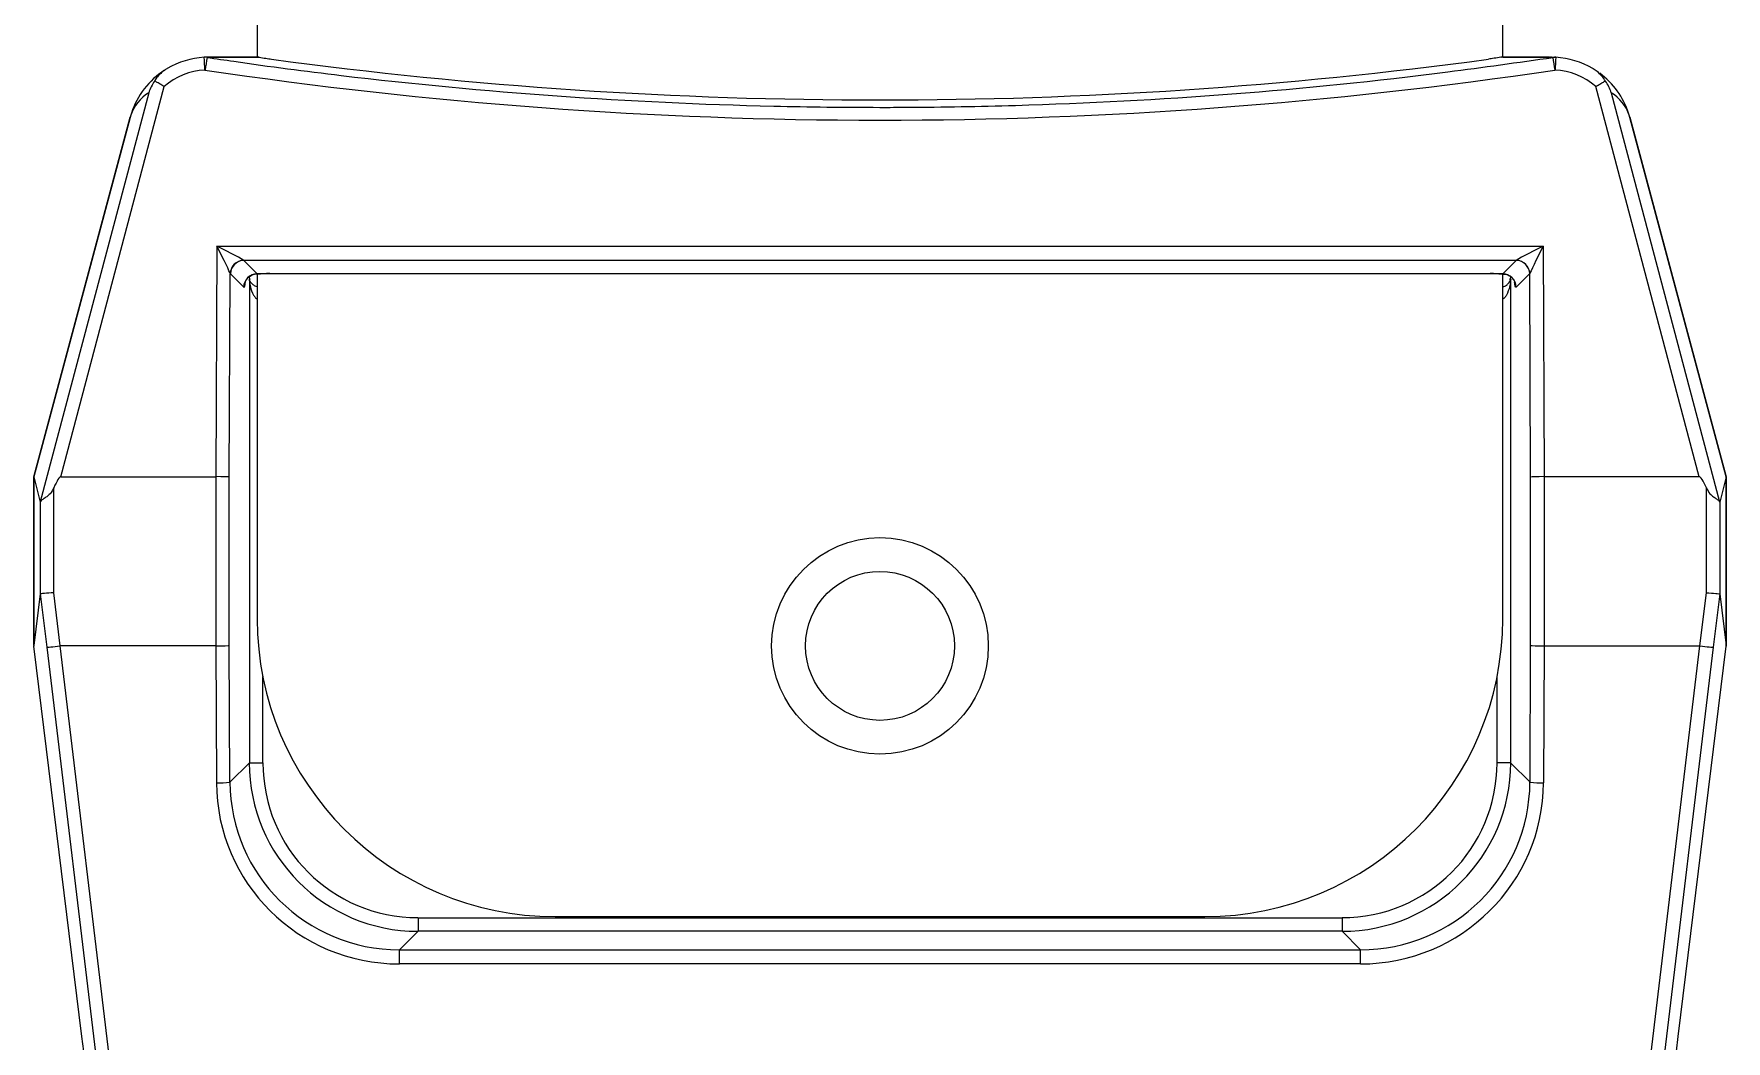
# Model space of a CAD drawing. Extents: x 8 to 113, y 1 to 87.
# Drawn here: x 48.383 to 49.633, y 32.566 to 33.31 of the extents above; entities that cross this region are included whole.
import ezdxf

# ---------------------------------------------------------------- set-up
doc = ezdxf.new("R2010")
doc.units = 0
doc.header["$MEASUREMENT"] = 0
doc.layers.add('OBJECT', color=7, linetype='CONTINUOUS')

msp = doc.modelspace()

# ---------------------------------------------------------------- linework, layer by layer
at = {"layer": 'OBJECT'}
for p, q in [((48.5483, 33.4747), (48.5483, 33.2932)), ((49.4683, 33.2932), (49.4683, 33.4747)), ((48.5124, 33.2932), (48.5092, 33.2931)), ((48.5112, 33.293), (48.5139, 33.2931)), ((48.5483, 33.2932), (48.5124, 33.2932)), ((48.5496, 33.2931), (48.5498, 33.2931)), ((49.467, 33.2931), (49.4668, 33.2931)), ((49.4684, 33.2932), (49.5042, 33.2932)), ((49.5055, 33.293), (49.5028, 33.2931)), ((49.5042, 33.2932), (49.5075, 33.2931)), ((48.4682, 33.2668), (48.3881, 32.9646)), ((48.4032, 32.9832), (48.4796, 33.2715)), ((49.6134, 32.9832), (49.537, 33.2715)), ((49.5485, 33.2668), (49.6285, 32.9646)), ((48.3833, 32.9832), (48.4545, 33.2488)), ((48.4545, 33.2487), (48.3833, 32.9831)), ((49.6333, 32.9831), (49.5621, 33.2487)), ((49.5622, 33.2488), (49.6333, 32.9832)), ((48.5186, 33.1535), (48.5178, 32.9832)), ((48.5186, 33.1535), (49.4981, 33.1535)), ((49.4981, 33.1535), (49.4989, 32.9832)), ((49.4782, 33.143), (48.5385, 33.143)), ((48.5483, 33.1332), (48.5385, 33.143)), ((49.4683, 33.1332), (49.4782, 33.143)), ((48.5277, 32.983), (48.5284, 33.1332)), ((48.5285, 33.1331), (48.5384, 33.1232)), ((48.5425, 33.1291), (48.5429, 33.1286)), ((48.5427, 33.1282), (48.5425, 33.1291)), ((48.5425, 33.1276), (48.5425, 32.7719)), ((48.5429, 33.1286), (48.5427, 33.1282)), ((48.5483, 33.1331), (48.5483, 32.8782)), ((48.5576, 33.1333), (49.4591, 33.1333)), ((48.5576, 33.1333), (49.4591, 33.1333)), ((48.5576, 33.1333), (48.5576, 33.1333)), ((49.4591, 33.1333), (49.4591, 33.1333)), ((49.4683, 32.8782), (49.4683, 33.1331)), ((49.4742, 33.1291), (49.4737, 33.1286)), ((49.4737, 33.1286), (49.4739, 33.1282)), ((49.4739, 33.1282), (49.4742, 33.1291)), ((49.4741, 33.1276), (49.4741, 32.7719)), ((49.4881, 33.1331), (49.4783, 33.1232)), ((49.4889, 32.983), (49.4882, 33.1332)), ((48.3833, 32.9832), (48.3833, 32.8582)), ((48.3833, 32.9832), (48.3833, 32.9832)), ((48.3833, 32.9831), (48.3833, 32.9832)), ((48.3834, 32.9831), (48.388, 32.9644)), ((48.3834, 32.8586), (48.3834, 32.9831)), ((48.4032, 32.9832), (48.5178, 32.9832)), ((48.5178, 32.9832), (48.5178, 32.9832)), ((48.5178, 32.9832), (48.5178, 32.8582)), ((48.5277, 32.8585), (48.5277, 32.983)), ((49.4889, 32.8585), (49.4889, 32.983)), ((49.4989, 32.9832), (49.4989, 32.9832)), ((49.6134, 32.9832), (49.4989, 32.9832)), ((49.4989, 32.9832), (49.4989, 32.8582)), ((49.6333, 32.9831), (49.6287, 32.9644)), ((49.6333, 32.9832), (49.6333, 32.8582)), ((49.6333, 32.9832), (49.6333, 32.9831)), ((49.6333, 32.9832), (49.6333, 32.9832)), ((49.6333, 32.8586), (49.6333, 32.9831)), ((48.388, 32.9644), (48.388, 32.8968)), ((48.398, 32.8974), (48.398, 32.9749)), ((49.6187, 32.8974), (49.6187, 32.9749)), ((49.6287, 32.9644), (49.6287, 32.8968)), ((48.388, 32.8968), (48.3834, 32.8586)), ((48.388, 32.8968), (48.3928, 32.8573)), ((48.4028, 32.8582), (48.398, 32.8974)), ((49.6139, 32.8582), (49.6187, 32.8974)), ((49.6287, 32.8968), (49.6238, 32.8573)), ((49.6287, 32.8968), (49.6333, 32.8586)), ((48.3833, 32.8582), (48.3833, 32.8581)), ((48.4188, 32.5696), (48.3833, 32.8581)), ((48.3928, 32.8573), (48.4419, 32.4487)), ((48.4518, 32.4494), (48.4027, 32.8582)), ((48.5178, 32.8582), (48.4028, 32.8582)), ((48.5178, 32.8582), (48.5182, 32.7571)), ((48.5178, 32.8582), (48.5178, 32.8582)), ((48.5282, 32.7576), (48.5277, 32.8585)), ((49.4885, 32.7576), (49.4889, 32.8585)), ((49.4989, 32.8582), (49.4984, 32.7571)), ((49.4989, 32.8582), (49.6139, 32.8582)), ((49.4989, 32.8582), (49.4989, 32.8582)), ((49.5649, 32.4494), (49.6139, 32.8582)), ((49.6238, 32.8573), (49.5748, 32.4487)), ((49.5979, 32.5696), (49.6333, 32.8581)), ((49.6333, 32.8582), (49.6333, 32.8581)), ((48.5525, 32.7719), (48.5525, 32.8356)), ((49.4642, 32.7719), (49.4642, 32.8356)), ((48.5425, 32.7719), (48.5282, 32.7576)), ((48.5425, 32.7719), (48.5525, 32.7719)), ((49.4741, 32.7719), (49.4642, 32.7719)), ((49.4741, 32.7719), (49.4885, 32.7576)), ((48.6671, 32.6574), (48.6671, 32.6474)), ((48.6671, 32.6574), (49.3496, 32.6574)), ((48.7683, 32.6582), (49.2483, 32.6582)), ((49.3496, 32.6574), (49.3496, 32.6474)), ((48.6533, 32.6337), (48.6671, 32.6474)), ((49.3496, 32.6474), (48.6671, 32.6474)), ((49.3633, 32.6337), (49.3496, 32.6474)), ((48.6533, 32.6232), (48.6533, 32.6337)), ((48.6533, 32.6337), (49.3633, 32.6337)), ((49.3633, 32.6232), (49.3633, 32.6337)), ((49.3633, 32.6232), (48.6533, 32.6232))]:
    msp.add_line(p, q, dxfattribs=at)
at = {"layer": 'OBJECT', "flags": 128}
for points in [[(49.4684, 33.2932), (49.4682, 33.2932), (49.468, 33.2932)], [(48.398, 32.8974), (48.3961, 32.8973), (48.3943, 32.8972), (48.3926, 32.8971), (48.3911, 32.897), (48.3898, 32.8969), (48.3889, 32.8968), (48.3883, 32.8968), (48.388, 32.8968)], [(49.6187, 32.8974), (49.6206, 32.8973), (49.6224, 32.8972), (49.6241, 32.8971), (49.6256, 32.897), (49.6268, 32.8969), (49.6278, 32.8968), (49.6284, 32.8968), (49.6287, 32.8968)]]:
    msp.add_lwpolyline(points, dxfattribs=at)
at = {"layer": 'OBJECT'}
for radius in [0.08, 0.055]:
    msp.add_circle((49.0083, 32.8582), radius, dxfattribs=at)
for centre, radius, start, end in [((48.5124, 33.2332), 0.06, 93.0951, 120.6343), ((47.7189, 33.2432), 0.7918, 2.9302, 3.6146), ((48.5097, 33.2838), 0.00937, 80.7575, 93.0944), ((48.8339, 33.2374), 0.3274, 170.224, 171.8779), ((48.5124, 33.2843), 0.00889, 80.5417, 90.0095), ((48.5483, 33.2832), 0.01, 80.9914, 90), ((48.5483, 33.2845), 0.00871, 81.0456, 90.017), ((49.0083, 36.6332), 3.3716, 262.3396, 277.6604), ((49.4684, 33.2832), 0.01, 96.6949, 99.0086), ((49.4684, 33.2845), 0.00871, 89.983, 98.9544), ((49.5042, 33.2843), 0.00889, 89.9905, 99.4583), ((49.507, 33.2838), 0.00937, 86.9056, 99.2425), ((49.1828, 33.2374), 0.3274, 8.1221, 9.776), ((50.2977, 33.2432), 0.7918, 176.3854, 177.0698), ((49.5042, 33.2332), 0.06, 59.3657, 86.9049), ((48.5124, 33.2332), 0.06, 122.7683, 161.9826), ((48.5124, 33.2338), 0.05, 93.0951, 131.0152), ((49.5042, 33.2338), 0.05, 48.9848, 86.9049), ((49.5042, 33.2332), 0.06, 18.0174, 53.4162), ((48.4835, 33.241), 0.03, 120.6915, 161.9826), ((49.5332, 33.241), 0.03, 18.0174, 59.3085), ((48.5124, 33.2332), 0.06, 161.9826, 165), ((48.4835, 33.241), 0.03, 161.9826, 165), ((48.4696, 33.2471), 0.015, 161.977, 168.0197), ((49.547, 33.2471), 0.015, 11.9803, 18.023), ((49.5042, 33.2332), 0.06, 15, 18.0174), ((49.5332, 33.241), 0.03, 15, 18.0174), ((48.4542, 33.2477), 0.00111, 74.1774, 76.3252), ((49.5624, 33.2477), 0.00111, 103.6748, 105.8226), ((48.5385, 33.133), 0.0101, 90.6432, 179.002), ((48.5386, 33.133), 0.0101, 90.51, 179.4908), ((49.4781, 33.133), 0.0101, 0.5092, 89.49), ((49.4781, 33.133), 0.0101, 0.998, 89.3568), ((48.5484, 33.1231), 0.0101, 90.5066, 179.4942), ((49.4682, 33.1231), 0.0101, 0.5058, 89.4934), ((48.7683, 32.8782), 0.22, 180, 270), ((49.2483, 32.8782), 0.22, 270, 0), ((48.5202, 32.8147), 0.0577, 268.0681, 277.9929), ((49.4965, 32.8147), 0.0577, 262.0071, 271.9319)]:
    msp.add_arc(centre, radius, start, end, dxfattribs=at)
for centre, major_axis, ratio, start_param, end_param in [((49.0083, 36.6242), (0, 3.3775), 0.999996, 2.993427, 3.289759), ((48.5186, 33.153), (-0.0099, 0.0199), 0.010836, 3.250535, 4.734193), ((48.5186, 33.153), (0.0199, -0.01), 0.021745, 0.098052, 1.58171), ((49.4981, 33.153), (0.0199, 0.01), 0.021745, 1.559882, 3.043541), ((49.4981, 33.153), (0.0099, 0.0199), 0.010836, 1.548992, 3.03265), ((48.5386, 33.153), (0, 0.01), 0.174977, 3.000246, 3.054326), ((49.478, 33.153), (0, 0.01), 0.174977, 3.228859, 3.282939), ((48.5287, 33.153), (0, 0.02), 0.087489, 3.000246, 3.054326), ((48.548, 33.1294), (-0.004, 0.0117), 0.411517, 1.295645, 1.497694), ((48.5576, 33.1311), (0.025, 0), 0.087489, 1.570796, 1.94873), ((49.4591, 33.1311), (0.025, 0), 0.087489, 1.192863, 1.570796), ((49.4686, 33.1294), (0.004, 0.0117), 0.411517, 4.785491, 4.989143), ((49.488, 33.153), (0, 0.02), 0.087489, 3.228859, 3.282939), ((48.5033, 33.4314), (0.1198, 0.4485), 0.013598, 3.110409, 3.116926), ((48.3545, 32.7987), (0.0489, 0.1845), 0.05238, 0.013879, 0.314549), ((48.5178, 32.983), (0.01, -0.00002), 0.027111, 0.087331, 1.570861), ((49.4989, 32.983), (0.01, 0.00002), 0.027111, 1.570732, 3.054262), ((49.6622, 32.7987), (-0.0489, 0.1845), 0.05238, 5.968636, 6.269306), ((49.5133, 33.4314), (-0.1198, 0.4485), 0.013598, 3.166259, 3.172777), ((48.398, 33.0018), (0.01, 0.0374), 0.013598, 3.116926, 3.257527), ((49.6187, 33.0018), (-0.01, 0.0374), 0.013598, 3.025658, 3.166259), ((48.398, 32.8152), (-0.01, 0.0816), 0.00637, 6.282798, 6.308978), ((49.6187, 32.8152), (0.01, 0.0816), 0.00637, 6.257393, 6.283573), ((48.5033, 31.8802), (-0.1198, 0.9787), 0.00637, 0.025792, 0.038881), ((48.4028, 32.8585), (0.00993, 0.00121), 0.026195, 3.193989, 4.706071), ((48.426, 32.6688), (-0.0233, 0.1894), 0.052407, 6.276733, 6.283087), ((48.5178, 32.8585), (0.01, 0.00002), 0.026383, 4.712328, 6.195858), ((49.4989, 32.8585), (0.01, -0.00002), 0.026383, 3.22892, 4.71245), ((49.5906, 32.6688), (0.0233, 0.1894), 0.052407, 0.000098, 0.006453), ((49.6139, 32.8585), (0.00993, -0.00121), 0.026195, 4.718707, 6.230789), ((49.5133, 31.8802), (0.1198, 0.9787), 0.00637, 6.244304, 6.257393), ((48.6679, 32.7728), (0.089, 0.089), 0.993631, 2.359993, 3.923193), ((48.6679, 32.7728), (-0.0819, -0.0819), 0.992433, 5.501585, 7.064785), ((49.3487, 32.7728), (0.089, -0.089), 0.993631, 5.501585, 7.064785), ((49.3487, 32.7728), (0.0819, -0.0819), 0.992433, 5.501585, 7.064785), ((48.6537, 32.7581), (0.1299, 0.0387), 0.994537, 2.858136, 4.421336), ((48.6537, 32.7586), (0.1188, 0.0407), 0.993756, 2.817752, 4.380952), ((49.3629, 32.7586), (0.1188, -0.0407), 0.993756, 5.043826, 6.607026), ((49.3629, 32.7581), (0.1299, -0.0387), 0.994537, 5.003442, 6.566642)]:
    msp.add_ellipse(centre, major_axis=major_axis, ratio=ratio, start_param=start_param, end_param=end_param, dxfattribs=at)
for points, knots in [([(48.5112, 33.293), (48.5178, 33.2921), (48.5508, 33.2872), (48.6897, 33.269), (48.8492, 33.2577), (48.9888, 33.2561), (49.0483, 33.2562), (49.1884, 33.2588), (49.3479, 33.2707), (49.4796, 33.2894), (49.5055, 33.293)], [0, 0, 0, 0, 0.020047, 0.10024, 0.421356, 0.5, 0.520047, 0.60024, 0.921356, 1, 1, 1, 1]), ([(48.5139, 33.2931), (48.5161, 33.2931), (48.5277, 33.2931), (48.5398, 33.2931), (48.5496, 33.2931)], [0, 0, 0, 0, 0.194243, 1, 1, 1, 1]), ([(48.5496, 33.2931), (48.5513, 33.2929), (48.5543, 33.2924), (48.5575, 33.292), (48.5589, 33.2918)], [0, 0, 0, 0, 0.564667, 1, 1, 1, 1]), ([(49.467, 33.2931), (49.4653, 33.2929), (49.4623, 33.2924), (49.4591, 33.292), (49.4578, 33.2918)], [0, 0, 0, 0, 0.564667, 1, 1, 1, 1]), ([(49.5028, 33.2931), (49.5005, 33.2931), (49.4889, 33.2931), (49.4768, 33.2931), (49.467, 33.2931)], [0, 0, 0, 0, 0.194243, 1, 1, 1, 1]), ([(48.4724, 33.2756), (48.4708, 33.2728), (48.4691, 33.2699), (48.4682, 33.2668), (48.4682, 33.2668)], [0, 0, 0, 0, 0.979999, 1, 1, 1, 1]), ([(48.4819, 33.2848), (48.4818, 33.2848), (48.4791, 33.2832), (48.4756, 33.2803), (48.4731, 33.2767), (48.4724, 33.2756)], [0, 0, 0, 0, 0.021179, 0.717118, 1, 1, 1, 1]), ([(48.4796, 33.2715), (48.4796, 33.2715), (48.479, 33.2719), (48.4775, 33.2728), (48.4751, 33.2742), (48.4733, 33.2752), (48.4726, 33.2756), (48.4724, 33.2756)], [0, 0, 0, 0, 0.017168, 0.202288, 0.556603, 0.898387, 1, 1, 1, 1]), ([(49.5443, 33.2756), (49.5424, 33.2781), (49.5397, 33.2816), (49.536, 33.2841), (49.5349, 33.2848), (49.5348, 33.2848)], [0, 0, 0, 0, 0.696367, 0.97882, 1, 1, 1, 1]), ([(49.537, 33.2715), (49.5371, 33.2715), (49.5376, 33.2719), (49.5392, 33.2728), (49.5415, 33.2742), (49.5433, 33.2752), (49.5441, 33.2756), (49.5443, 33.2756)], [0, 0, 0, 0, 0.017168, 0.202288, 0.556603, 0.898387, 1, 1, 1, 1]), ([(49.5485, 33.2668), (49.5485, 33.2668), (49.5475, 33.2699), (49.5459, 33.2728), (49.5443, 33.2756)], [0, 0, 0, 0, 0.020001, 1, 1, 1, 1]), ([(48.5384, 33.1232), (48.5386, 33.1232), (48.5391, 33.1232), (48.5394, 33.1258), (48.5396, 33.127)], [0, 0, 0, 0, 0.521248, 1, 1, 1, 1]), ([(48.5395, 33.127), (48.5395, 33.127), (48.5395, 33.1269), (48.5397, 33.1276), (48.5404, 33.1289), (48.5419, 33.1308), (48.5445, 33.1324), (48.547, 33.1333), (48.5484, 33.1331), (48.5486, 33.133)], [0, 0, 0, 0, 0.086968, 0.20281, 0.323617, 0.496524, 0.716047, 0.955338, 1, 1, 1, 1]), ([(48.5425, 33.1291), (48.5425, 33.1287), (48.5425, 33.1282), (48.5425, 33.1276), (48.5425, 33.1276)], [0, 0, 0, 0, 0.913434, 1, 1, 1, 1]), ([(48.5425, 33.1276), (48.5427, 33.1263), (48.5432, 33.123), (48.5448, 33.1186), (48.5468, 33.1156), (48.5479, 33.1147), (48.5483, 33.1144)], [0, 0, 0, 0, 0.30267, 0.734365, 0.898347, 1, 1, 1, 1]), ([(48.5483, 33.1234), (48.5478, 33.1236), (48.5463, 33.1241), (48.5442, 33.1258), (48.5433, 33.1273), (48.5427, 33.1282)], [0, 0, 0, 0, 0.1478884, 0.4666125, 1, 1, 1, 1]), ([(48.548, 33.1331), (48.5489, 33.1331), (48.5518, 33.1333), (48.5552, 33.1333), (48.5576, 33.1333)], [0, 0, 0, 0, 0.296133, 1, 1, 1, 1]), ([(49.4591, 33.1333), (49.4619, 33.1333), (49.4654, 33.1333), (49.4681, 33.1331), (49.4686, 33.1331)], [0, 0, 0, 0, 0.835432, 1, 1, 1, 1]), ([(49.4683, 33.1234), (49.4688, 33.1236), (49.4704, 33.1241), (49.4725, 33.1258), (49.4734, 33.1273), (49.4739, 33.1282)], [0, 0, 0, 0, 0.1478884, 0.4666125, 1, 1, 1, 1]), ([(49.4741, 33.1276), (49.4739, 33.1263), (49.4734, 33.123), (49.4718, 33.1186), (49.4699, 33.1156), (49.4688, 33.1147), (49.4683, 33.1144)], [0, 0, 0, 0, 0.30267, 0.734365, 0.898347, 1, 1, 1, 1]), ([(49.4687, 33.1329), (49.4693, 33.1329), (49.471, 33.1329), (49.4733, 33.1318), (49.4753, 33.1302), (49.4764, 33.1286), (49.477, 33.1275), (49.4772, 33.127), (49.4772, 33.1269), (49.4772, 33.1269)], [0, 0, 0, 0, 0.127015, 0.349017, 0.531177, 0.682749, 0.801355, 0.905476, 1, 1, 1, 1]), ([(49.4742, 33.1291), (49.4742, 33.1287), (49.4741, 33.1282), (49.4741, 33.1276), (49.4741, 33.1276)], [0, 0, 0, 0, 0.913434, 1, 1, 1, 1]), ([(49.4783, 33.1232), (49.478, 33.1232), (49.4776, 33.1232), (49.4772, 33.1258), (49.477, 33.127)], [0, 0, 0, 0, 0.522638, 1, 1, 1, 1]), ([(48.398, 32.9749), (48.3972, 32.9734), (48.3958, 32.9709), (48.3928, 32.9683), (48.3903, 32.9668), (48.3887, 32.9656), (48.3883, 32.9649), (48.3881, 32.9646)], [0, 0, 0, 0, 0.2815117, 0.4771576, 0.6724687, 0.8784619, 1, 1, 1, 1]), ([(49.6187, 32.9749), (49.6195, 32.9734), (49.6208, 32.9709), (49.6239, 32.9683), (49.6264, 32.9668), (49.628, 32.9656), (49.6284, 32.9649), (49.6285, 32.9646)], [0, 0, 0, 0, 0.2815117, 0.4771576, 0.6724687, 0.8784619, 1, 1, 1, 1]), ([(48.506, 31.8631), (48.5053, 31.8688), (48.5018, 31.8973), (48.487, 32.0167), (48.4586, 32.2464), (48.4331, 32.4535), (48.4188, 32.5696)], [0, 0, 0, 0, 0.024147, 0.120738, 0.507103, 1, 1, 1, 1]), ([(49.5107, 31.8631), (49.5114, 31.8688), (49.5149, 31.8973), (49.5297, 32.0167), (49.5581, 32.2464), (49.5836, 32.4535), (49.5979, 32.5696)], [0, 0, 0, 0, 0.024147, 0.120738, 0.507103, 1, 1, 1, 1])]:
    msp.add_open_spline(points, degree=3, knots=knots, dxfattribs=at)

doc.saveas('drawing.dxf')
